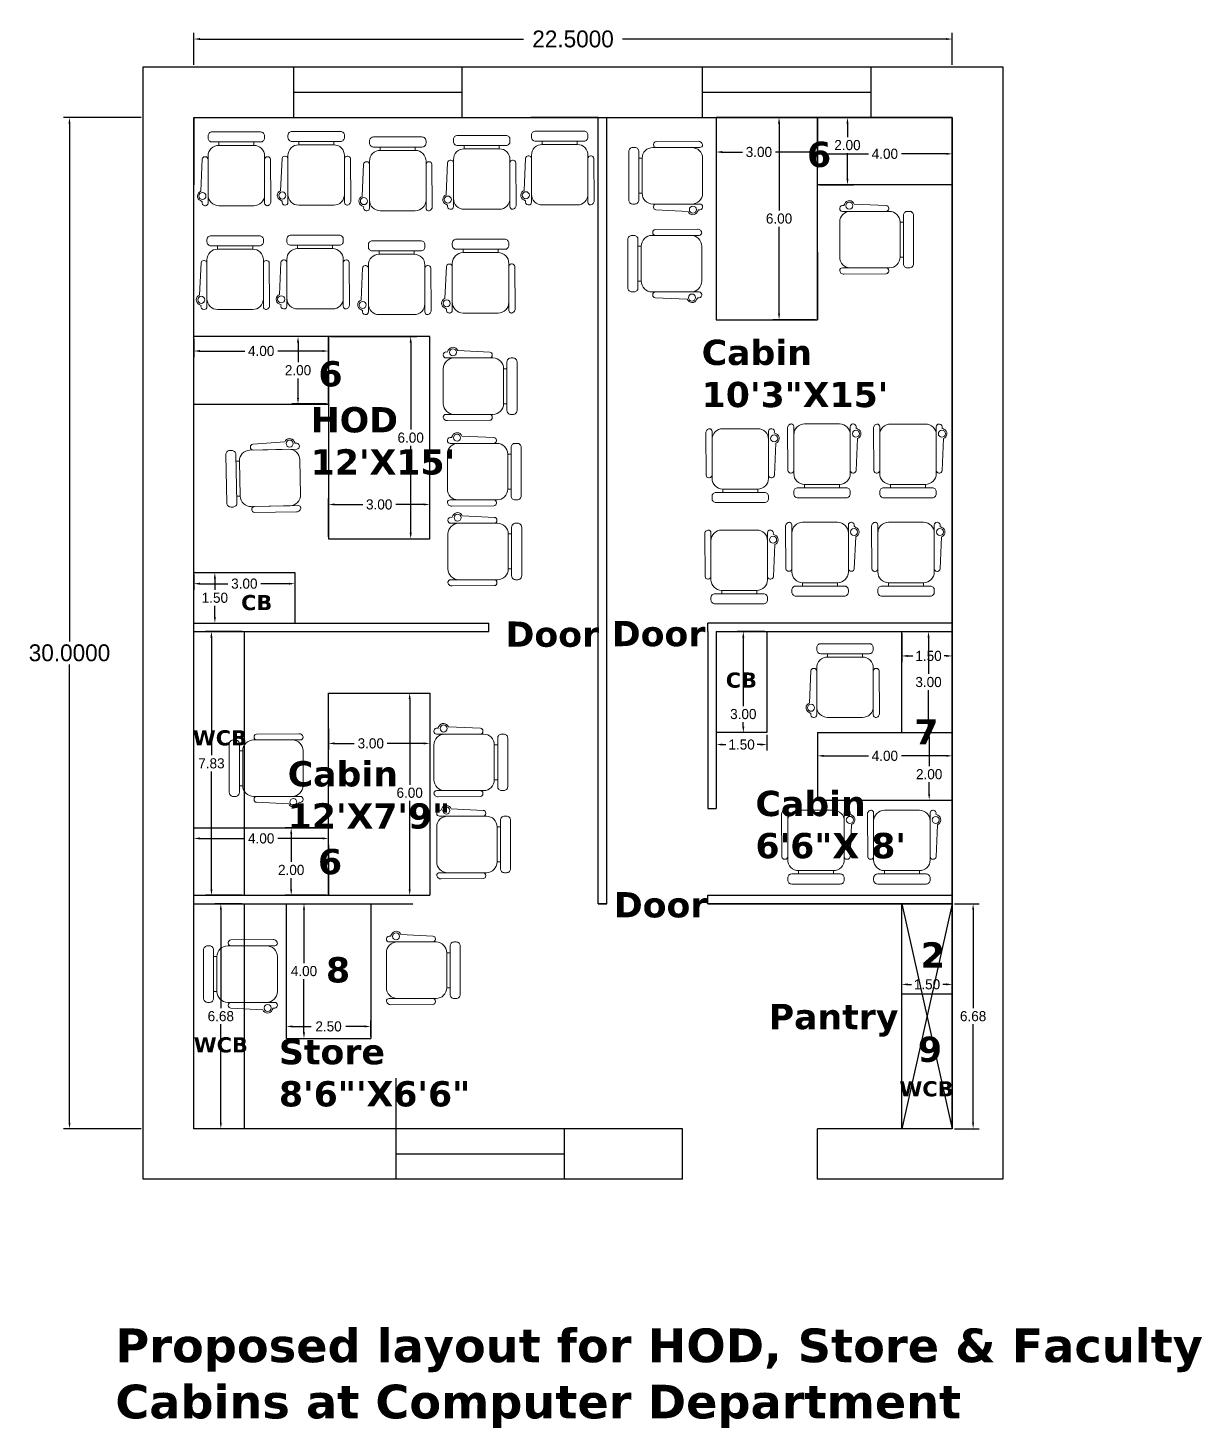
# Model space of a CAD drawing. Header units: inches. Extents: x 23 to 629, y -355 to 51.
# Drawn here: x 447.94 to 482.76, y -294.88 to -253.35 of the extents above; entities that cross this region are included whole.
import ezdxf

# ---------------------------------------------------------------- set-up
doc = ezdxf.new("R2010")
doc.units = ezdxf.units.IN
doc.header["$MEASUREMENT"] = 0
doc.layers.add('FUR', color=252, linetype='Continuous', lineweight=9)
doc.layers.add('FURN', color=252, linetype='Continuous', lineweight=9)
doc.dimstyles.get("Standard").update_dxf_attribs({"dimtxt": 0.18, "dimasz": 0.18, "dimexe": 0.18, "dimexo": 0.0625, "dimgap": 0.09, "dimtad": 0, "dimtih": 1, "dimtoh": 1, "dimdec": 4, "dimzin": 0, "dimdsep": 46, "dimtxsty": 'Standard', "dimcen": 0.09, "dimadec": 0, "dimazin": 0, "dimtfac": 1, "dimtdec": 4, "dimtofl": 0, "dimtmove": 0, "dimatfit": 3, "dimfxl": 1, "dimtolj": 1, "dimtzin": 0, "dimarcsym": 0})

# ---------------------------------------------------------------- blocks, each defined once
blk = doc.blocks.new('*D295')
at = {"color": 0, "lineweight": -2}
for p, q in [((451.291, -256.005), (448.986, -256.005)), ((449.166, -256.185), (449.166, -271.549)), ((449.166, -285.825), (449.166, -272.229)), ((451.291, -286.005), (448.986, -286.005))]:
    blk.add_line(p, q, dxfattribs=at)
at = {"color": 0}
for points in [[(449.136, -256.185), (449.196, -256.185), (449.166, -256.005)], [(449.136, -285.825), (449.196, -285.825), (449.166, -286.005)]]:
    blk.add_solid(points, dxfattribs=at)
at = {"layer": 'Defpoints', "color": 0}
for p in [(449.166, -256.005), (451.353, -256.005), (451.353, -286.005)]:
    blk.add_point(p, dxfattribs=at)
at = {"color": 0, "insert": (449.166, -271.889), "char_height": 0.5, "attachment_point": 5}
blk.add_mtext('\\A1;30.0000', dxfattribs=at)
blk = doc.blocks.new('CINE CHAIR')
at = {"layer": 'FUR', "color": 48, "lineweight": 0}
for p, q in [((448043.7758, 57308.3057), (448043.7995, 57308.3057)), ((448043.7758, 57308.0577), (448043.7995, 57308.0577))]:
    blk.add_line(p, q, dxfattribs=at)
blk.add_lwpolyline([(448043.4505, 57308.4336), (448043.6781, 57308.4231, -0.388092), (448043.6954, 57308.4042), (448043.6954, 57308.4007, -0.414214), (448043.6764, 57308.3817), (448043.3673, 57308.3817, -0.414214), (448043.3483, 57308.4007), (448043.3483, 57308.4043, -0.491313), (448043.3768, 57308.4228), (448043.3841, 57308.4356)], format="xyb", dxfattribs=at)
for points in [[(448043.4243, 57308.3817), (448043.6998, 57308.3817, -0.414214), (448043.7758, 57308.3057), (448043.7758, 57308.0577, -0.414214), (448043.6998, 57307.9817), (448043.4243, 57307.9817, -0.414214), (448043.3483, 57308.0577), (448043.3483, 57308.3057, -0.414214)], [(448043.828, 57308.3817), (448043.8423, 57308.3817, -0.414214), (448043.8708, 57308.3532), (448043.8708, 57308.0102, -0.414214), (448043.8423, 57307.9817), (448043.828, 57307.9817, -0.414214), (448043.7995, 57308.0102), (448043.7995, 57308.3532, -0.414214)], [(448043.3789, 57307.9377), (448043.6778, 57307.9402, 0.393133), (448043.6955, 57307.9591), (448043.6955, 57307.9627, 0.414214), (448043.6765, 57307.9817), (448043.3673, 57307.9817, 0.414214), (448043.3483, 57307.9627), (448043.3483, 57307.9661, 0.435766)]]:
    blk.add_lwpolyline(points, format="xyb", close=True, dxfattribs=at)
blk.add_circle((448043.4169, 57308.4216), 0.0249, dxfattribs=at)
blk.add_arc((448043.4169, 57308.4216), 0.0356, 19.66282, 156.94942, dxfattribs=at)
blk = doc.blocks.new('*D296')
at = {"color": 0, "lineweight": -2}
for p, q in [((452.853, -254.443), (452.853, -253.498)), ((453.033, -253.678), (462.638, -253.678)), ((475.173, -253.678), (465.568, -253.678)), ((475.353, -254.443), (475.353, -253.498))]:
    blk.add_line(p, q, dxfattribs=at)
at = {"color": 0}
for points in [[(453.033, -253.648), (453.033, -253.708), (452.853, -253.678)], [(475.173, -253.648), (475.173, -253.708), (475.353, -253.678)]]:
    blk.add_solid(points, dxfattribs=at)
at = {"layer": 'Defpoints', "color": 0}
for p in [(475.353, -253.678), (452.853, -254.505), (475.353, -254.505)]:
    blk.add_point(p, dxfattribs=at)
at = {"color": 0, "insert": (464.103, -253.678), "char_height": 0.5, "attachment_point": 5}
blk.add_mtext('\\A1;22.5000', dxfattribs=at)
blk = doc.blocks.new('*D307')
at = {"color": 0, "lineweight": -2}
for p, q in [((456.791, -262.505), (455.765, -262.505)), ((455.945, -262.685), (455.945, -263.265)), ((455.945, -264.325), (455.945, -263.745)), ((456.791, -264.505), (455.765, -264.505))]:
    blk.add_line(p, q, dxfattribs=at)
at = {"color": 0}
for points in [[(455.915, -262.685), (455.975, -262.685), (455.945, -262.505)], [(455.915, -264.325), (455.975, -264.325), (455.945, -264.505)]]:
    blk.add_solid(points, dxfattribs=at)
at = {"layer": 'Defpoints', "color": 0}
for p in [(455.945, -262.505), (456.853, -262.505), (456.853, -264.505)]:
    blk.add_point(p, dxfattribs=at)
at = {"color": 0, "insert": (455.945, -263.505), "char_height": 0.3, "attachment_point": 5}
blk.add_mtext('\\A1;2.00', dxfattribs=at)
blk = doc.blocks.new('*D308')
at = {"color": 0, "lineweight": -2}
for p, q in [((456.853, -268.443), (456.853, -267.306)), ((459.853, -268.443), (459.853, -267.306)), ((457.033, -267.486), (457.863, -267.486)), ((459.673, -267.486), (458.843, -267.486))]:
    blk.add_line(p, q, dxfattribs=at)
at = {"color": 0}
for points in [[(457.033, -267.456), (457.033, -267.516), (456.853, -267.486)], [(459.673, -267.456), (459.673, -267.516), (459.853, -267.486)]]:
    blk.add_solid(points, dxfattribs=at)
at = {"layer": 'Defpoints', "color": 0}
for p in [(459.853, -267.486), (456.853, -268.505), (459.853, -268.505)]:
    blk.add_point(p, dxfattribs=at)
at = {"color": 0, "insert": (458.353, -267.486), "char_height": 0.3, "attachment_point": 5}
blk.add_mtext('\\A1;3.00', dxfattribs=at)
blk = doc.blocks.new('*D310')
at = {"color": 0, "lineweight": -2}
for p, q in [((471.353, -274.318), (471.353, -275.124)), ((475.353, -274.318), (475.353, -275.124)), ((471.533, -274.944), (472.863, -274.944)), ((475.173, -274.944), (473.843, -274.944))]:
    blk.add_line(p, q, dxfattribs=at)
at = {"color": 0}
for points in [[(471.533, -274.914), (471.533, -274.974), (471.353, -274.944)], [(475.173, -274.914), (475.173, -274.974), (475.353, -274.944)]]:
    blk.add_solid(points, dxfattribs=at)
at = {"layer": 'Defpoints', "color": 0}
for p in [(471.353, -274.255), (475.353, -274.255), (475.353, -274.944)]:
    blk.add_point(p, dxfattribs=at)
at = {"color": 0, "insert": (473.353, -274.944), "char_height": 0.3, "attachment_point": 5}
blk.add_mtext('\\A1;4.00', dxfattribs=at)
blk = doc.blocks.new('*D311')
at = {"color": 0, "lineweight": -2}
for p, q in [((471.416, -274.255), (474.847, -274.255)), ((474.667, -274.435), (474.667, -275.249)), ((474.667, -276.075), (474.667, -275.729)), ((471.416, -276.255), (474.847, -276.255))]:
    blk.add_line(p, q, dxfattribs=at)
at = {"color": 0}
for points in [[(474.637, -274.435), (474.697, -274.435), (474.667, -274.255)], [(474.637, -276.075), (474.697, -276.075), (474.667, -276.255)]]:
    blk.add_solid(points, dxfattribs=at)
at = {"layer": 'Defpoints', "color": 0}
for p in [(471.353, -274.255), (471.353, -276.255), (474.667, -276.255)]:
    blk.add_point(p, dxfattribs=at)
at = {"color": 0, "insert": (474.667, -275.489), "char_height": 0.3, "attachment_point": 5}
blk.add_mtext('\\A1;2.00', dxfattribs=at)
blk = doc.blocks.new('*D312')
at = {"color": 0, "lineweight": -2}
for p, q in [((473.853, -271.318), (473.853, -272.16)), ((475.353, -271.318), (475.353, -272.16)), ((474.033, -271.98), (474.183, -271.98)), ((475.173, -271.98), (475.113, -271.98))]:
    blk.add_line(p, q, dxfattribs=at)
at = {"color": 0}
for points in [[(474.033, -271.95), (474.033, -272.01), (473.853, -271.98)], [(475.173, -271.95), (475.173, -272.01), (475.353, -271.98)]]:
    blk.add_solid(points, dxfattribs=at)
at = {"layer": 'Defpoints', "color": 0}
for p in [(473.853, -271.255), (475.353, -271.255), (473.853, -271.98)]:
    blk.add_point(p, dxfattribs=at)
at = {"color": 0, "insert": (474.648, -271.98), "char_height": 0.3, "attachment_point": 5}
blk.add_mtext('\\A1;1.50', dxfattribs=at)
blk = doc.blocks.new('*D313')
at = {"color": 0, "lineweight": -2}
for p, q in [((473.916, -271.255), (474.828, -271.255)), ((474.648, -271.435), (474.648, -272.515)), ((474.648, -274.075), (474.648, -272.995)), ((473.916, -274.255), (474.828, -274.255))]:
    blk.add_line(p, q, dxfattribs=at)
at = {"color": 0}
for points in [[(474.618, -271.435), (474.678, -271.435), (474.648, -271.255)], [(474.618, -274.075), (474.678, -274.075), (474.648, -274.255)]]:
    blk.add_solid(points, dxfattribs=at)
at = {"layer": 'Defpoints', "color": 0}
for p in [(473.853, -271.255), (473.853, -274.255), (474.648, -274.255)]:
    blk.add_point(p, dxfattribs=at)
at = {"color": 0, "insert": (474.648, -272.755), "char_height": 0.3, "attachment_point": 5}
blk.add_mtext('\\A1;3.00', dxfattribs=at)
blk = doc.blocks.new('*D321')
at = {"color": 0, "lineweight": -2}
for p, q in [((456.853, -274.143), (456.853, -274.755)), ((459.853, -274.143), (459.853, -274.755)), ((457.033, -274.575), (457.613, -274.575)), ((459.673, -274.575), (458.593, -274.575))]:
    blk.add_line(p, q, dxfattribs=at)
at = {"color": 0}
for points in [[(457.033, -274.545), (457.033, -274.605), (456.853, -274.575)], [(459.673, -274.545), (459.673, -274.605), (459.853, -274.575)]]:
    blk.add_solid(points, dxfattribs=at)
at = {"layer": 'Defpoints', "color": 0}
for p in [(456.853, -274.08), (459.853, -274.08), (459.853, -274.575)]:
    blk.add_point(p, dxfattribs=at)
at = {"color": 0, "insert": (458.103, -274.575), "char_height": 0.3, "attachment_point": 5}
blk.add_mtext('\\A1;3.00', dxfattribs=at)
blk = doc.blocks.new('*D322')
at = {"color": 0, "lineweight": -2}
for p, q in [((452.853, -277.518), (452.853, -277.214)), ((453.033, -277.394), (454.363, -277.394)), ((456.673, -277.394), (455.343, -277.394)), ((456.853, -277.518), (456.853, -277.214))]:
    blk.add_line(p, q, dxfattribs=at)
at = {"color": 0}
for points in [[(453.033, -277.364), (453.033, -277.424), (452.853, -277.394)], [(456.673, -277.364), (456.673, -277.424), (456.853, -277.394)]]:
    blk.add_solid(points, dxfattribs=at)
at = {"layer": 'Defpoints', "color": 0}
for p in [(456.853, -277.394), (452.853, -277.58), (456.853, -277.58)]:
    blk.add_point(p, dxfattribs=at)
at = {"color": 0, "insert": (454.853, -277.394), "char_height": 0.3, "attachment_point": 5}
blk.add_mtext('\\A1;4.00', dxfattribs=at)
blk = doc.blocks.new('*D323')
at = {"color": 0, "lineweight": -2}
for p, q in [((456.791, -277.08), (455.563, -277.08)), ((455.743, -277.26), (455.743, -278.09)), ((455.743, -278.9), (455.743, -278.57)), ((456.791, -279.08), (455.563, -279.08))]:
    blk.add_line(p, q, dxfattribs=at)
at = {"color": 0}
for points in [[(455.713, -277.26), (455.773, -277.26), (455.743, -277.08)], [(455.713, -278.9), (455.773, -278.9), (455.743, -279.08)]]:
    blk.add_solid(points, dxfattribs=at)
at = {"layer": 'Defpoints', "color": 0}
for p in [(455.743, -277.08), (456.853, -277.08), (456.853, -279.08)]:
    blk.add_point(p, dxfattribs=at)
at = {"color": 0, "insert": (455.743, -278.33), "char_height": 0.3, "attachment_point": 5}
blk.add_mtext('\\A1;2.00', dxfattribs=at)
blk = doc.blocks.new('*D330')
at = {"color": 0, "lineweight": -2}
for p, q in [((475.353, -279.393), (475.353, -281.904)), ((473.853, -281.943), (473.853, -281.544)), ((474.033, -281.724), (474.138, -281.724)), ((475.173, -281.724), (475.068, -281.724))]:
    blk.add_line(p, q, dxfattribs=at)
at = {"color": 0}
for points in [[(474.033, -281.694), (474.033, -281.754), (473.853, -281.724)], [(475.173, -281.694), (475.173, -281.754), (475.353, -281.724)]]:
    blk.add_solid(points, dxfattribs=at)
at = {"layer": 'Defpoints', "color": 0}
for p in [(475.353, -279.33), (473.853, -282.005), (475.353, -281.724)]:
    blk.add_point(p, dxfattribs=at)
at = {"color": 0, "insert": (474.603, -281.724), "char_height": 0.3, "attachment_point": 5}
blk.add_mtext('\\A1;1.50', dxfattribs=at)
blk = doc.blocks.new('*D336')
at = {"color": 0, "lineweight": -2}
for p, q in [((454.291, -271.255), (453.197, -271.255)), ((453.377, -271.435), (453.377, -274.928)), ((453.377, -278.9), (453.377, -275.408)), ((454.291, -279.08), (453.197, -279.08))]:
    blk.add_line(p, q, dxfattribs=at)
at = {"color": 0}
for points in [[(453.347, -271.435), (453.407, -271.435), (453.377, -271.255)], [(453.347, -278.9), (453.407, -278.9), (453.377, -279.08)]]:
    blk.add_solid(points, dxfattribs=at)
at = {"layer": 'Defpoints', "color": 0}
for p in [(454.353, -271.255), (453.377, -279.08), (454.353, -279.08)]:
    blk.add_point(p, dxfattribs=at)
at = {"color": 0, "insert": (453.377, -275.168), "char_height": 0.3, "attachment_point": 5}
blk.add_mtext('\\A1;7.83', dxfattribs=at)
blk = doc.blocks.new('*D337')
at = {"color": 0, "lineweight": -2}
for p, q in [((456.916, -273.08), (459.437, -273.08)), ((459.257, -273.26), (459.257, -275.8)), ((459.257, -278.9), (459.257, -276.28)), ((456.916, -279.08), (459.437, -279.08))]:
    blk.add_line(p, q, dxfattribs=at)
at = {"color": 0}
for points in [[(459.227, -273.26), (459.287, -273.26), (459.257, -273.08)], [(459.227, -278.9), (459.287, -278.9), (459.257, -279.08)]]:
    blk.add_solid(points, dxfattribs=at)
at = {"layer": 'Defpoints', "color": 0}
for p in [(456.853, -273.08), (456.853, -279.08), (459.257, -279.08)]:
    blk.add_point(p, dxfattribs=at)
at = {"color": 0, "insert": (459.257, -276.04), "char_height": 0.3, "attachment_point": 5}
blk.add_mtext('\\A1;6.00', dxfattribs=at)
blk = doc.blocks.new('*D338')
at = {"color": 0, "lineweight": -2}
for p, q in [((455.601, -283.268), (455.601, -282.792)), ((458.101, -283.268), (458.101, -282.792)), ((455.781, -282.972), (456.336, -282.972)), ((457.921, -282.972), (457.366, -282.972))]:
    blk.add_line(p, q, dxfattribs=at)
at = {"color": 0}
for points in [[(455.781, -282.942), (455.781, -283.002), (455.601, -282.972)], [(457.921, -282.942), (457.921, -283.002), (458.101, -282.972)]]:
    blk.add_solid(points, dxfattribs=at)
at = {"layer": 'Defpoints', "color": 0}
for p in [(458.101, -282.972), (455.601, -283.33), (458.101, -283.33)]:
    blk.add_point(p, dxfattribs=at)
at = {"color": 0, "insert": (456.851, -282.972), "char_height": 0.3, "attachment_point": 5}
blk.add_mtext('\\A1;2.50', dxfattribs=at)
blk = doc.blocks.new('*D339')
at = {"color": 0, "lineweight": -2}
for p, q in [((455.664, -279.33), (456.302, -279.33)), ((456.122, -279.51), (456.122, -281.09)), ((456.122, -283.15), (456.122, -281.57)), ((455.664, -283.33), (456.302, -283.33))]:
    blk.add_line(p, q, dxfattribs=at)
at = {"color": 0}
for points in [[(456.092, -279.51), (456.152, -279.51), (456.122, -279.33)], [(456.092, -283.15), (456.152, -283.15), (456.122, -283.33)]]:
    blk.add_solid(points, dxfattribs=at)
at = {"layer": 'Defpoints', "color": 0}
for p in [(455.601, -279.33), (456.122, -279.33), (455.601, -283.33)]:
    blk.add_point(p, dxfattribs=at)
at = {"color": 0, "insert": (456.122, -281.33), "char_height": 0.3, "attachment_point": 5}
blk.add_mtext('\\A1;4.00', dxfattribs=at)
blk = doc.blocks.new('*D340')
at = {"color": 0, "lineweight": -2}
for p, q in [((454.291, -279.33), (453.475, -279.33)), ((453.655, -279.51), (453.655, -282.428)), ((453.655, -285.825), (453.655, -282.908)), ((454.291, -286.005), (453.475, -286.005))]:
    blk.add_line(p, q, dxfattribs=at)
at = {"color": 0}
for points in [[(453.625, -279.51), (453.685, -279.51), (453.655, -279.33)], [(453.625, -285.825), (453.685, -285.825), (453.655, -286.005)]]:
    blk.add_solid(points, dxfattribs=at)
at = {"layer": 'Defpoints', "color": 0}
for p in [(454.353, -279.33), (453.655, -286.005), (454.353, -286.005)]:
    blk.add_point(p, dxfattribs=at)
at = {"color": 0, "insert": (453.655, -282.668), "char_height": 0.3, "attachment_point": 5}
blk.add_mtext('\\A1;6.68', dxfattribs=at)
blk = doc.blocks.new('*D341')
at = {"color": 0, "lineweight": -2}
for p, q in [((469.791, -271.255), (468.974, -271.255)), ((469.154, -271.435), (469.154, -273.465)), ((469.154, -274.075), (469.154, -273.945)), ((469.791, -274.255), (468.974, -274.255))]:
    blk.add_line(p, q, dxfattribs=at)
at = {"color": 0}
for points in [[(469.124, -271.435), (469.184, -271.435), (469.154, -271.255)], [(469.124, -274.075), (469.184, -274.075), (469.154, -274.255)]]:
    blk.add_solid(points, dxfattribs=at)
at = {"layer": 'Defpoints', "color": 0}
for p in [(469.853, -271.255), (469.154, -274.255), (469.853, -274.255)]:
    blk.add_point(p, dxfattribs=at)
at = {"color": 0, "insert": (469.154, -273.705), "char_height": 0.3, "attachment_point": 5}
blk.add_mtext('\\A1;3.00', dxfattribs=at)
blk = doc.blocks.new('*D342')
at = {"color": 0, "lineweight": -2}
for p, q in [((468.353, -274.318), (468.353, -274.789)), ((469.853, -274.318), (469.853, -274.789)), ((468.533, -274.609), (468.638, -274.609)), ((469.673, -274.609), (469.568, -274.609))]:
    blk.add_line(p, q, dxfattribs=at)
at = {"color": 0}
for points in [[(468.533, -274.579), (468.533, -274.639), (468.353, -274.609)], [(469.673, -274.579), (469.673, -274.639), (469.853, -274.609)]]:
    blk.add_solid(points, dxfattribs=at)
at = {"layer": 'Defpoints', "color": 0}
for p in [(468.353, -274.255), (469.853, -274.255), (469.853, -274.609)]:
    blk.add_point(p, dxfattribs=at)
at = {"color": 0, "insert": (469.103, -274.609), "char_height": 0.3, "attachment_point": 5}
blk.add_mtext('\\A1;1.50', dxfattribs=at)
blk = doc.blocks.new('*D465')
at = {"color": 0, "lineweight": -2}
for p, q in [((471.291, -256.005), (470.034, -256.005)), ((470.214, -256.185), (470.214, -258.765)), ((470.214, -261.825), (470.214, -259.245)), ((471.291, -262.005), (470.034, -262.005))]:
    blk.add_line(p, q, dxfattribs=at)
at = {"color": 0}
for points in [[(470.184, -256.185), (470.244, -256.185), (470.214, -256.005)], [(470.184, -261.825), (470.244, -261.825), (470.214, -262.005)]]:
    blk.add_solid(points, dxfattribs=at)
at = {"layer": 'Defpoints', "color": 0}
for p in [(471.353, -256.005), (470.214, -262.005), (471.353, -262.005)]:
    blk.add_point(p, dxfattribs=at)
at = {"color": 0, "insert": (470.214, -259.005), "char_height": 0.3, "attachment_point": 5}
blk.add_mtext('\\A1;6.00', dxfattribs=at)
blk = doc.blocks.new('*D466')
at = {"color": 0, "lineweight": -2}
for p, q in [((468.353, -256.068), (468.353, -257.21)), ((471.353, -256.068), (471.353, -257.21)), ((468.533, -257.03), (469.126, -257.03)), ((471.173, -257.03), (470.106, -257.03))]:
    blk.add_line(p, q, dxfattribs=at)
at = {"color": 0}
for points in [[(468.533, -257), (468.533, -257.06), (468.353, -257.03)], [(471.173, -257), (471.173, -257.06), (471.353, -257.03)]]:
    blk.add_solid(points, dxfattribs=at)
at = {"layer": 'Defpoints', "color": 0}
for p in [(468.353, -256.005), (471.353, -256.005), (468.353, -257.03)]:
    blk.add_point(p, dxfattribs=at)
at = {"color": 0, "insert": (469.616, -257.03), "char_height": 0.3, "attachment_point": 5}
blk.add_mtext('\\A1;3.00', dxfattribs=at)
blk = doc.blocks.new('*D468')
at = {"color": 0, "lineweight": -2}
for p, q in [((471.353, -257.443), (471.353, -256.904)), ((471.533, -257.084), (472.863, -257.084)), ((475.173, -257.084), (473.843, -257.084)), ((475.353, -257.443), (475.353, -256.904))]:
    blk.add_line(p, q, dxfattribs=at)
at = {"color": 0}
for points in [[(471.533, -257.054), (471.533, -257.114), (471.353, -257.084)], [(475.173, -257.054), (475.173, -257.114), (475.353, -257.084)]]:
    blk.add_solid(points, dxfattribs=at)
at = {"layer": 'Defpoints', "color": 0}
for p in [(475.353, -257.084), (471.353, -257.505), (475.353, -257.505)]:
    blk.add_point(p, dxfattribs=at)
at = {"color": 0, "insert": (473.353, -257.084), "char_height": 0.3, "attachment_point": 5}
blk.add_mtext('\\A1;4.00', dxfattribs=at)
blk = doc.blocks.new('*D479')
at = {"color": 0, "lineweight": -2}
for p, q in [((452.916, -269.505), (453.659, -269.505)), ((453.479, -269.685), (453.479, -270.015)), ((453.479, -270.825), (453.479, -270.495)), ((452.916, -271.005), (453.659, -271.005))]:
    blk.add_line(p, q, dxfattribs=at)
at = {"color": 0}
for points in [[(453.449, -269.685), (453.509, -269.685), (453.479, -269.505)], [(453.449, -270.825), (453.509, -270.825), (453.479, -271.005)]]:
    blk.add_solid(points, dxfattribs=at)
at = {"layer": 'Defpoints', "color": 0}
for p in [(452.853, -269.505), (452.853, -271.005), (453.479, -271.005)]:
    blk.add_point(p, dxfattribs=at)
at = {"color": 0, "insert": (453.479, -270.255), "char_height": 0.3, "attachment_point": 5}
blk.add_mtext('\\A1;1.50', dxfattribs=at)
blk = doc.blocks.new('*D480')
at = {"color": 0, "lineweight": -2}
for p, q in [((452.853, -269.568), (452.853, -270.016)), ((453.033, -269.836), (453.863, -269.836)), ((455.673, -269.836), (454.843, -269.836)), ((455.853, -269.568), (455.853, -270.016))]:
    blk.add_line(p, q, dxfattribs=at)
at = {"color": 0}
for points in [[(453.033, -269.806), (453.033, -269.866), (452.853, -269.836)], [(455.673, -269.806), (455.673, -269.866), (455.853, -269.836)]]:
    blk.add_solid(points, dxfattribs=at)
at = {"layer": 'Defpoints', "color": 0}
for p in [(452.853, -269.505), (455.853, -269.505), (455.853, -269.836)]:
    blk.add_point(p, dxfattribs=at)
at = {"color": 0, "insert": (454.353, -269.836), "char_height": 0.3, "attachment_point": 5}
blk.add_mtext('\\A1;3.00', dxfattribs=at)
blk = doc.blocks.new('*D488')
at = {"color": 0, "lineweight": -2}
for p, q in [((452.853, -262.568), (452.853, -263.114)), ((456.853, -262.568), (456.853, -263.114)), ((453.033, -262.934), (454.363, -262.934)), ((456.673, -262.934), (455.343, -262.934))]:
    blk.add_line(p, q, dxfattribs=at)
at = {"color": 0}
for points in [[(453.033, -262.904), (453.033, -262.964), (452.853, -262.934)], [(456.673, -262.904), (456.673, -262.964), (456.853, -262.934)]]:
    blk.add_solid(points, dxfattribs=at)
at = {"layer": 'Defpoints', "color": 0}
for p in [(452.853, -262.505), (456.853, -262.505), (456.853, -262.934)]:
    blk.add_point(p, dxfattribs=at)
at = {"color": 0, "insert": (454.853, -262.934), "char_height": 0.3, "attachment_point": 5}
blk.add_mtext('\\A1;4.00', dxfattribs=at)
blk = doc.blocks.new('*D489')
at = {"color": 0, "lineweight": -2}
for p, q in [((471.353, -256.005), (472.423, -256.005)), ((472.243, -256.185), (472.243, -256.585)), ((472.243, -257.825), (472.243, -257.065)), ((471.416, -258.005), (472.423, -258.005))]:
    blk.add_line(p, q, dxfattribs=at)
at = {"color": 0}
for points in [[(472.213, -256.185), (472.273, -256.185), (472.243, -256.005)], [(472.213, -257.825), (472.273, -257.825), (472.243, -258.005)]]:
    blk.add_solid(points, dxfattribs=at)
at = {"layer": 'Defpoints', "color": 0}
for p in [(471.291, -256.005), (471.353, -258.005), (472.243, -258.005)]:
    blk.add_point(p, dxfattribs=at)
at = {"color": 0, "insert": (472.243, -256.825), "char_height": 0.3, "attachment_point": 5}
blk.add_mtext('\\A1;2.00', dxfattribs=at)
blk = doc.blocks.new('*D490')
at = {"color": 0, "lineweight": -2}
for p, q in [((456.916, -262.505), (459.467, -262.505)), ((459.287, -262.685), (459.287, -265.265)), ((459.287, -268.325), (459.287, -265.745)), ((456.916, -268.505), (459.467, -268.505))]:
    blk.add_line(p, q, dxfattribs=at)
at = {"color": 0}
for points in [[(459.257, -262.685), (459.317, -262.685), (459.287, -262.505)], [(459.257, -268.325), (459.317, -268.325), (459.287, -268.505)]]:
    blk.add_solid(points, dxfattribs=at)
at = {"layer": 'Defpoints', "color": 0}
for p in [(456.853, -262.505), (456.853, -268.505), (459.287, -268.505)]:
    blk.add_point(p, dxfattribs=at)
at = {"color": 0, "insert": (459.287, -265.505), "char_height": 0.3, "attachment_point": 5}
blk.add_mtext('\\A1;6.00', dxfattribs=at)
blk = doc.blocks.new('*D492')
at = {"color": 0, "lineweight": -2}
for p, q in [((475.416, -279.33), (476.151, -279.33)), ((475.971, -279.51), (475.971, -282.428)), ((475.971, -285.825), (475.971, -282.908)), ((475.416, -286.005), (476.151, -286.005))]:
    blk.add_line(p, q, dxfattribs=at)
at = {"color": 0}
for points in [[(475.941, -279.51), (476.001, -279.51), (475.971, -279.33)], [(475.941, -285.825), (476.001, -285.825), (475.971, -286.005)]]:
    blk.add_solid(points, dxfattribs=at)
at = {"layer": 'Defpoints', "color": 0}
for p in [(475.353, -279.33), (475.353, -286.005), (475.971, -286.005)]:
    blk.add_point(p, dxfattribs=at)
at = {"color": 0, "insert": (475.971, -282.668), "char_height": 0.3, "attachment_point": 5}
blk.add_mtext('\\A1;6.68', dxfattribs=at)

msp = doc.modelspace()

# ---------------------------------------------------------------- linework, layer by layer
for p, q in [((451.35327, -254.50546), (476.85327, -254.50546)), ((451.35327, -287.50546), (451.35327, -254.50546)), ((455.81774, -256.00546), (455.81774, -254.50546)), ((460.81774, -256.00546), (460.81774, -254.50546)), ((467.94637, -256.00546), (467.94637, -254.50546)), ((472.94637, -256.00546), (472.94637, -254.50546)), ((476.85327, -254.50546), (476.85327, -287.50546)), ((455.81774, -255.25546), (460.81774, -255.25546)), ((467.94637, -255.25546), (472.94637, -255.25546)), ((451.35327, -286.00546), (451.35327, -256.00546)), ((452.85327, -256.00546), (475.35327, -256.00546)), ((452.85327, -286.00546), (452.85327, -256.00546)), ((452.85327, -256.00546), (457.85327, -256.00546)), ((452.85327, -256.00546), (452.85327, -258.00546)), ((464.85327, -256.00546), (462.85327, -256.00546)), ((464.85327, -256.00546), (463.35327, -256.00546)), ((464.85327, -279.33046), (464.85327, -256.00546)), ((464.85327, -279.33046), (464.85327, -256.00546)), ((465.10327, -279.33046), (465.10327, -256.00546)), ((471.35327, -256.00546), (468.35327, -256.00546)), ((468.35327, -256.00546), (468.35327, -262.00546)), ((471.35327, -262.00546), (471.35327, -256.00546)), ((475.35327, -256.00546), (471.35327, -256.00546)), ((471.35327, -256.00546), (471.35327, -257.50546)), ((475.35327, -256.00546), (473.35327, -256.00546)), ((475.35327, -256.00546), (475.35327, -286.00546)), ((475.35327, -256.00546), (475.35327, -286.00546)), ((475.35327, -286.00546), (475.35327, -256.00546)), ((475.35327, -258.00546), (471.35327, -258.00546)), ((471.35327, -260.00546), (471.35327, -262.00546)), ((475.35327, -262.00546), (475.35327, -260.00546)), ((468.35327, -262.00546), (471.35327, -262.00546)), ((459.85327, -262.50546), (452.85327, -262.50546)), ((456.85327, -264.50546), (456.85327, -262.50546)), ((456.85327, -262.50546), (456.85327, -268.50546)), ((459.85327, -268.50546), (459.85327, -262.50546)), ((452.85327, -264.50546), (452.85327, -263.50546)), ((452.85327, -264.50546), (456.85327, -264.50546)), ((475.35327, -272.25546), (475.35327, -266.25546)), ((456.85327, -268.50546), (459.85327, -268.50546)), ((452.85327, -271.00546), (452.85327, -269.50546)), ((452.85327, -269.50546), (455.85327, -269.50546)), ((455.85327, -269.50546), (455.85327, -271.00546)), ((452.85327, -271.00546), (461.60327, -271.00546)), ((461.60327, -271.25546), (461.60327, -271.00546)), ((461.60327, -271.25546), (461.60327, -271.00546)), ((468.10327, -271.25546), (468.10327, -271.00546)), ((475.35327, -271.00546), (468.10327, -271.00546)), ((452.85327, -271.25546), (461.60327, -271.25546)), ((454.35327, -279.08046), (454.35327, -271.25546)), ((468.10327, -271.25546), (468.10327, -276.50546)), ((468.35327, -271.25546), (475.35327, -271.25546)), ((468.35327, -271.25546), (468.35327, -276.50546)), ((468.35327, -271.25546), (469.85327, -271.25546)), ((469.85327, -271.25546), (469.85327, -274.25546)), ((473.85327, -274.25546), (473.85327, -271.25546)), ((456.85327, -279.08046), (456.85327, -273.08046)), ((456.85327, -273.08046), (459.85327, -273.08046)), ((459.85327, -273.08046), (459.85327, -279.08046)), ((456.85327, -279.08046), (456.85327, -274.08046)), ((469.85327, -274.25546), (468.35327, -274.25546)), ((471.35327, -274.25546), (475.35327, -274.25546)), ((471.35327, -274.25546), (471.35327, -276.25546)), ((473.35327, -274.25546), (475.35327, -274.25546)), ((475.35327, -279.50546), (475.35327, -274.50546)), ((468.10327, -276.50546), (468.35327, -276.50546)), ((471.35327, -276.25546), (475.35327, -276.25546)), ((452.85327, -277.08046), (456.85327, -277.08046)), ((452.85327, -279.08046), (452.85327, -277.58046)), ((456.85327, -277.58046), (456.85327, -279.08046)), ((452.85327, -279.08046), (459.35327, -279.08046)), ((459.35327, -279.08046), (459.85327, -279.08046)), ((468.10327, -279.08046), (475.35327, -279.08046)), ((468.10327, -279.33046), (468.10327, -279.08046)), ((452.85327, -279.33046), (459.35327, -279.33046)), ((454.35327, -286.00546), (454.35327, -279.33046)), ((455.6012, -283.33046), (455.6012, -279.33046)), ((455.6012, -279.33046), (458.1012, -279.33046)), ((458.1012, -279.33046), (458.1012, -283.33046)), ((464.85327, -279.33046), (465.10327, -279.33046)), ((465.10327, -279.33046), (464.85327, -279.33046)), ((468.10327, -279.33046), (475.35327, -279.33046)), ((475.35327, -279.33046), (468.10327, -279.33046)), ((473.85327, -282.00546), (473.85327, -279.33046)), ((473.85327, -279.33046), (475.35327, -286.00546)), ((475.35327, -279.33046), (473.85327, -286.00546)), ((473.85327, -286.00546), (473.85327, -282.00546)), ((473.85327, -286.00546), (473.85327, -282.00546)), ((473.85327, -282.00546), (475.35327, -282.00546)), ((455.6012, -283.33046), (458.1012, -283.33046)), ((458.85327, -286.00546), (458.85327, -284.50546)), ((467.35327, -286.00546), (452.85327, -286.00546)), ((458.85327, -287.50546), (458.85327, -286.00546)), ((463.85327, -287.50546), (463.85327, -286.00546)), ((467.35327, -287.50546), (467.35327, -286.00546)), ((472.85327, -286.00546), (471.35327, -286.00546)), ((471.35327, -287.50546), (471.35327, -286.00546)), ((475.35327, -286.00546), (472.85327, -286.00546)), ((458.85327, -286.75546), (463.85327, -286.75546)), ((467.35327, -287.50546), (451.35327, -287.50546)), ((476.85327, -287.50546), (471.35327, -287.50546)), ((472.85327, -287.50546), (471.35327, -287.50546))]:
    msp.add_line(p, q)

# ---------------------------------------------------------------- block references
at = {"layer": 'FURN', "zscale": 4.190399999999999}
for p, xscale, yscale, rotation in [((240570.25091, -1877743.05971), 4.190400000000028, 4.19040000000001, 89.99914340739973), ((240572.62069, -1877743.04371), 4.190400000000028, 4.19040000000001, 89.99914340739973), ((240575.03918, -1877743.21002), 4.190400000000028, 4.19040000000001, 89.99914340739973), ((240577.52981, -1877743.16377), 4.190400000000028, 4.19040000000001, 89.99914340739973), ((240579.84338, -1877743.03485), 4.190400000000028, 4.19040000000001, 89.99914340739973), ((1877952.382, 239858.40099), 4.190400000000028, 4.19040000000001, 179.9991434073997), ((-1877012.42455, -240375.76371), 4.190400000000028, 4.19040000000001, 359.9991434073997), ((240570.21677, -1877746.13945), 4.190400000000028, 4.19040000000001, 89.99914340739973), ((240572.58655, -1877746.12344), 4.190400000000028, 4.19040000000001, 89.99914340739973), ((1877952.35695, 239855.79318), 4.190400000000028, 4.19040000000001, 179.9991434073997), ((240575.00504, -1877746.28975), 4.190400000000028, 4.19040000000001, 89.99914340739973), ((240577.49567, -1877746.2435), 4.190400000000028, 4.19040000000001, 89.99914340739973), ((-1877024.18374, -240380.11233), 4.190400000000028, 4.19040000000001, 359.9991434073997), ((-1877024.06175, -240382.64653), 4.190400000000028, 4.19040000000001, 359.9991434073997), ((-239647.07196, 1877219.19792), 4.190400000000028, 4.19040000000001, 269.9991434073997), ((-239644.64604, 1877219.33822), 4.190400000000028, 4.19040000000001, 269.9991434073997), ((-239642.09642, 1877219.33708), 4.190400000000028, 4.19040000000001, 269.9991434073997), ((1882967.22946, -197129.74737), -4.190400000000029, 4.190400000000009, 1.319001083523599), ((-1877024.04574, -240385.01631), 4.190400000000028, 4.19040000000001, 359.9991434073997), ((-239647.10266, 1877216.19231), 4.190400000000028, 4.19040000000001, 269.9991434073997), ((-239644.70366, 1877216.42207), 4.190400000000028, 4.19040000000001, 269.9991434073997), ((-239642.15404, 1877216.42092), 4.190400000000028, 4.19040000000001, 269.9991434073997), ((240588.30477, -1877758.24196), 4.190400000000028, 4.19040000000001, 89.99914340739973), ((-1877024.46012, -240391.27301), 4.190400000000028, 4.19040000000001, 359.9991434073997), ((1877940.533, 239840.82559), 4.190400000000028, 4.19040000000001, 179.9991434073997), ((-1877024.37696, -240393.70746), 4.190400000000028, 4.19040000000001, 359.9991434073997), ((-239644.82679, 1877207.88015), 4.190400000000028, 4.19040000000001, 269.9991434073997), ((-239642.27717, 1877207.87901), 4.190400000000028, 4.19040000000001, 269.9991434073997), ((-1877025.87012, -240397.43931), 4.190400000000028, 4.19040000000001, 359.9991434073997), ((1877939.76891, 239834.71665), 4.190400000000028, 4.19040000000001, 179.9991434073997)]:
    msp.add_blockref('CINE CHAIR', p, dxfattribs=dict(at, xscale=xscale, yscale=yscale, rotation=rotation))

# ---------------------------------------------------------------- texts
at = {"attachment_point": 1}
for s, insert, char_height, width in [('{\\fVerdana|b1|i0|c0|p34;6}', (471.04352, -256.72408), 0.75, 1.2013848), ('{\\fVerdana|b1|i0|c0|p34;Cabin\\P10\'3"X15\'}', (467.91802, -262.59762), 0.75, 5.9176188), ('{\\fVerdana|b1|i0|c0|p34;6}', (456.55095, -263.23329), 0.75, 1.2013848), ("{\\fVerdana|b1|i0|c0|p34;HOD\\P12'X15'}", (456.32075, -264.59727), 0.75, 5.9176188), ('{\\fVerdana|b1|i0|c0|p34;CB}', (454.25698, -270.17148), 0.45, 3.5505713), ('{\\fVerdana|b1|i0|c0|p34;Door}', (462.10251, -270.95795), 0.75, 5.9176188), ('{\\fVerdana|b1|i0|c0|p34;Door}', (465.25468, -270.94016), 0.75, 5.9176188), ('{\\fVerdana|b1|i0|c0|p34;CB}', (468.63349, -272.47082), 0.45, 3.5505713), ('{\\fVerdana|b1|i0|c0|p34;7}', (474.22444, -273.85599), 0.75, 1.2013848), ('{\\fVerdana|b1|i0|c0|p34;WCB}', (452.82361, -274.18473), 0.45, 3.5505713), ('{\\fVerdana|b1|i0|c0|p34;Cabin\\P12\'X7\'9"}', (455.63861, -275.10012), 0.75, 5.9176188), ('{\\fVerdana|b1|i0|c0|p34;Cabin\\P6\'6"X 8\'}', (469.5143, -275.9806), 0.75, 5.9176188), ('{\\fVerdana|b1|i0|c0|p34;6}', (456.53737, -277.70487), 0.75, 1.2013848), ('{\\fVerdana|b1|i0|c0|p34;Door}', (465.31513, -278.98609), 0.75, 5.9176188), ('{\\fVerdana|b1|i0|c0|p34;2}', (474.41656, -280.47479), 0.75, 1.2013848), ('{\\fVerdana|b1|i0|c0|p34;8}', (456.77487, -280.91575), 0.75, 1.2013848), ('{\\fVerdana|b1|i0|c0|p34;Pantry}', (469.90624, -282.30309), 0.75, 5.9176188), ('{\\fVerdana|b1|i0|c0|p34;9}', (474.33315, -283.27172), 0.75, 1.2013848), ('{\\fVerdana|b1|i0|c0|p34;WCB}', (452.85142, -283.29229), 0.45, 3.5505713), ('{\\fVerdana|b1|i0|c0|p34;Store\\P8\'6"\'X6\'6"}', (455.37909, -283.344), 0.75, 5.9176188), ('{\\fVerdana|b1|i0|c0|p34;WCB}', (473.78302, -284.59695), 0.45, 3.5505713), ('{\\fVerdana|b1|i0|c0|p34;Proposed layout for HOD, Store & Faculty Cabins at Computer Department}', (450.52591, -291.93248), 1, 32.2467394)]:
    msp.add_mtext(s, dxfattribs=dict(at, insert=insert, char_height=char_height, width=width))

# ---------------------------------------------------------------- dimensions: what is measured, and where the dimension line sits
for base, p1, p2, override, picture, middle in [((475.35327, -253.67849), (452.85327, -254.50546), (475.35327, -254.50546), {"dimtxt": 0.5}, '*D296', (464.10327, -253.67849)), ((468.35327, -257.03038), (471.35327, -256.00546), (468.35327, -256.00546), {"dimtxt": 0.3, "dimdec": 2}, '*D466', (469.61598, -257.03038)), ((456.85327, -262.9342), (452.85327, -262.50546), (456.85327, -262.50546), {"dimtxt": 0.3, "dimdec": 2}, '*D488', (454.85327, -262.9342)), ((455.85327, -269.83602), (452.85327, -269.50546), (455.85327, -269.50546), {"dimtxt": 0.3, "dimdec": 2}, '*D480', (454.35327, -269.83602)), ((473.85327, -271.98012), (475.35327, -271.25546), (473.85327, -271.25546), {"dimtxt": 0.3, "dimdec": 2}, '*D312', (474.6484, -271.98012)), ((459.85327, -274.57465), (456.85327, -274.08046), (459.85327, -274.08046), {"dimtxt": 0.3, "dimdec": 2}, '*D321', (458.10327, -274.57465)), ((475.35327, -274.94399), (471.35327, -274.25546), (475.35327, -274.25546), {"dimtxt": 0.3, "dimdec": 2}, '*D310', (473.35327, -274.94399)), ((456.85327, -277.3937), (452.85327, -277.58046), (456.85327, -277.58046), {"dimtxt": 0.3, "dimdec": 2}, '*D322', (454.85327, -277.3937)), ((475.35327, -281.72439), (473.85327, -282.00546), (475.35327, -279.33046), {"dimtxt": 0.3, "dimdec": 2}, '*D330', (474.60327, -281.72439))]:
    dim = msp.add_linear_dim(base=base, p1=p1, p2=p2, dimstyle='Standard', override=override)
    dim.commit()
    dim.dimension.update_dxf_attribs({"geometry": picture, "text_midpoint": middle, "dimtype": 160})
for base, p1, p2, angle, override, picture, middle in [((449.1663, -256.00546), (451.35327, -286.00546), (451.35327, -256.00546), 90, {"dimtxt": 0.5}, '*D295', (449.1663, -271.88926)), ((472.24263, -258.00546), (471.29077, -256.00546), (471.35327, -258.00546), 90, {"dimtxt": 0.3, "dimdec": 2}, '*D489', (472.24263, -256.82546)), ((455.94489, -262.50546), (456.85327, -264.50546), (456.85327, -262.50546), 90, {"dimtxt": 0.3, "dimdec": 2}, '*D307', (455.94489, -263.50546)), ((459.85327, -267.4862), (456.85327, -268.50546), (459.85327, -268.50546), 180, {"dimtxt": 0.3, "dimdec": 2}, '*D308', (458.35327, -267.4862)), ((469.15445, -274.25546), (469.85327, -271.25546), (469.85327, -274.25546), 90, {"dimtxt": 0.3, "dimdec": 2}, '*D341', (469.15445, -273.70491)), ((459.2574, -279.08046), (456.85327, -273.08046), (456.85327, -279.08046), 90, {"dimtxt": 0.3, "dimdec": 2}, '*D337', (459.2574, -276.04046)), ((474.6674, -276.25546), (471.35327, -274.25546), (471.35327, -276.25546), 90, {"dimtxt": 0.3, "dimdec": 2}, '*D311', (474.6674, -275.48908)), ((455.74309, -277.08046), (456.85327, -279.08046), (456.85327, -277.08046), 90, {"dimtxt": 0.3, "dimdec": 2}, '*D323', (455.74309, -278.33046))]:
    dim = msp.add_linear_dim(base=base, p1=p1, p2=p2, angle=angle, dimstyle='Standard', override=override)
    dim.commit()
    dim.dimension.update_dxf_attribs({"geometry": picture, "text_midpoint": middle, "dimtype": 160})
for base, p1, p2, angle, picture, middle in [((470.21405, -262.00546), (471.35327, -256.00546), (471.35327, -262.00546), 270, '*D465', (470.21405, -259.00546)), ((459.28749, -268.50546), (456.85327, -262.50546), (456.85327, -268.50546), 90, '*D490', (459.28749, -265.50546)), ((453.47924, -271.00546), (452.85327, -269.50546), (452.85327, -271.00546), 90, '*D479', (453.47924, -270.25546)), ((453.3768172328, -279.0804556971), (454.3532732039, -271.2554556971), (454.3532732039, -279.0804556971), 90, '*D336', (453.3768172328, -275.1679556971)), ((474.6484, -274.25546), (473.85327, -271.25546), (473.85327, -274.25546), 90, '*D313', (474.6484, -272.75546)), ((453.6552775973, -286.0054556971), (454.3532732039, -279.3304556971), (454.3532732039, -286.0054556971), 90, '*D340', (453.6552775973, -282.6679556971)), ((456.12166, -279.33046), (455.6012, -283.33046), (455.6012, -279.33046), 90, '*D339', (456.12166, -281.33046)), ((475.9705346317, -286.0054556971), (475.3532732039, -279.3304556971), (475.3532732039, -286.0054556971), 90, '*D492', (475.9705346317, -282.6679556971))]:
    dim = msp.add_linear_dim(base=base, p1=p1, p2=p2, angle=angle, dimstyle='Standard', override={"dimtxt": 0.3, "dimdec": 2})
    dim.commit()
    dim.dimension.update_dxf_attribs({"geometry": picture, "text_midpoint": middle})
for base, p1, p2, picture, middle in [((475.35327, -257.08383), (471.35327, -257.50546), (475.35327, -257.50546), '*D468', (473.35327, -257.08383)), ((469.85327, -274.60888), (468.35327, -274.25546), (469.85327, -274.25546), '*D342', (469.10327, -274.60888)), ((458.1012, -282.97151), (455.6012, -283.33046), (458.1012, -283.33046), '*D338', (456.8512, -282.97151))]:
    dim = msp.add_linear_dim(base=base, p1=p1, p2=p2, dimstyle='Standard', override={"dimtxt": 0.3, "dimdec": 2})
    dim.commit()
    dim.dimension.update_dxf_attribs({"geometry": picture, "text_midpoint": middle})

doc.saveas('drawing.dxf')
